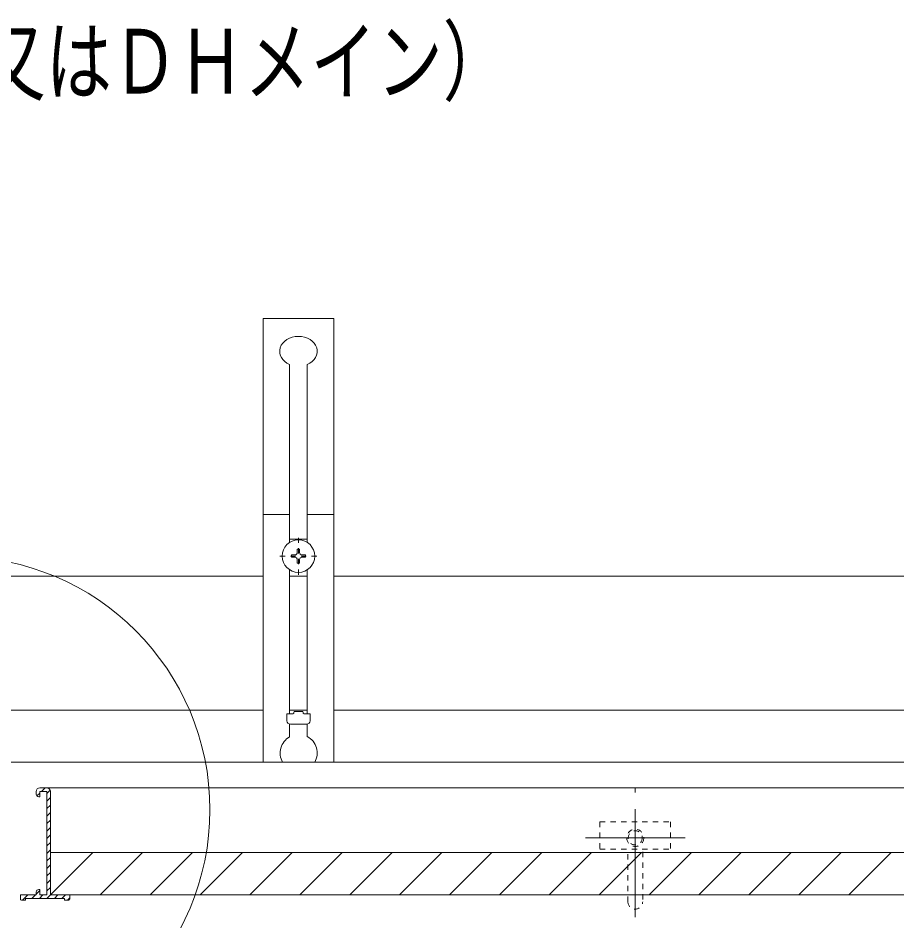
# Model space of a CAD drawing. Units: millimetres, scale not verified. Extents: x -205 to 205, y -142 to 142.
# Drawn here: x 0.54 to 25.45, y -99.88 to -74.29 of the extents above; entities that cross this region are included whole.
import ezdxf
from ezdxf.enums import TextEntityAlignment as Align

# ---------------------------------------------------------------- set-up
doc = ezdxf.new("R2010")
doc.units = ezdxf.units.MM
doc.header["$LTSCALE"] = 0.25
doc.linetypes.add('USER5', pattern=[1.2, 0.6, -0.6])
doc.layers.add('0-1_0-0 基本', color=7, linetype='Continuous', lineweight=18)
doc.layers.add('0-3_0-2 インサート', color=7, linetype='Continuous', lineweight=18)
doc.styles.add('ＭＳ ゴシック', font='')
doc.styles.get('ＭＳ ゴシック').set_extended_font_data('MS Gothic')

msp = doc.modelspace()

# ---------------------------------------------------------------- linework, layer by layer
at = {"layer": '0-1_0-0 基本'}
for p, q in [((9.4853, -82.8018), (7.4853, -82.8018)), ((7.4853, -95.375), (7.4853, -82.8018)), ((9.4853, -82.8018), (7.4853, -82.8018)), ((9.4853, -95.375), (9.4853, -82.8018)), ((8.2353, -84.1092), (8.2353, -89.1483)), ((8.7353, -84.1092), (8.7353, -89.1483)), ((8.2353, -88.3548), (7.4853, -88.3548)), ((9.4853, -88.3548), (8.7353, -88.3548)), ((8.2353, -89.0527), (8.7353, -89.0527)), ((8.29, -89.5038), (8.3863, -89.5038)), ((8.4523, -89.4378), (8.4523, -89.3416)), ((8.5183, -89.4378), (8.5183, -89.3416)), ((8.5843, -89.5038), (8.6805, -89.5038)), ((8.29, -89.5698), (8.3863, -89.5698)), ((8.4523, -89.732), (8.4523, -89.6358)), ((8.5183, -89.732), (8.5183, -89.6358)), ((8.5843, -89.5698), (8.6805, -89.5698)), ((8.2353, -89.9253), (8.2353, -94.006)), ((8.7353, -89.9253), (8.7353, -94.006)), ((7.4853, -90.105), (-20.2767, -90.105)), ((8.2353, -90.105), (8.7353, -90.105)), ((8.7353, -90.105), (8.2353, -90.105)), ((26.4879, -90.105), (9.4853, -90.105)), ((7.4853, -93.905), (-24.1957, -93.905)), ((8.1555, -94.2006), (8.1555, -94.006)), ((8.3372, -94.006), (8.1555, -94.006)), ((8.2353, -93.905), (8.7353, -93.905)), ((8.7353, -93.905), (8.2353, -93.905)), ((8.3572, -93.9588), (8.3572, -93.986)), ((8.5934, -93.9388), (8.3772, -93.9388)), ((8.6134, -93.9588), (8.6134, -93.986)), ((8.6334, -94.006), (8.815, -94.006)), ((8.815, -94.2006), (8.815, -94.006)), ((26.4879, -93.905), (9.4853, -93.905)), ((8.2353, -94.2986), (8.2353, -94.6587)), ((8.715, -94.3006), (8.2555, -94.3006)), ((8.7353, -94.3006), (8.7353, -94.6522)), ((0.3021, -95.375), (35.7893, -95.375)), ((1.0521, -96.285), (1.0521, -96.205)), ((1.3521, -96.105), (1.1521, -96.105)), ((1.1521, -96.355), (1.1521, -96.205)), ((1.3521, -96.205), (1.1521, -96.205)), ((1.2015, -96.205), (1.3015, -96.105)), ((1.3521, -96.105), (34.7093, -96.105)), ((1.3521, -96.2666), (1.4465, -96.1721)), ((1.3521, -99.135), (1.3521, -96.205)), ((1.4521, -96.185), (1.4521, -96.955)), ((1.4521, -99.135), (1.4521, -96.205)), ((18.0307, -96.2356), (18.0307, -96.1065)), ((1.0723, -96.3342), (1.1521, -96.2545)), ((1.1521, -96.355), (1.1221, -96.355)), ((1.3521, -96.4787), (1.4521, -96.3787)), ((1.3521, -96.6909), (1.4521, -96.5909)), ((18.0307, -96.7113), (18.0307, -99.7656)), ((1.3521, -96.903), (1.4521, -96.803)), ((1.3521, -97.1151), (1.4521, -97.0151)), ((1.3521, -97.3273), (1.4521, -97.2273)), ((1.3521, -97.5394), (1.4521, -97.4394)), ((1.3521, -97.7515), (1.4521, -97.6515)), ((16.619, -97.5206), (19.4423, -97.5206)), ((1.3521, -97.9636), (1.4521, -97.8636)), ((34.2883, -97.935), (1.4521, -97.935)), ((1.4521, -99.135), (2.6521, -97.935)), ((2.8663, -99.135), (4.0663, -97.935)), ((4.2805, -99.135), (5.4805, -97.935)), ((5.6947, -99.135), (6.8947, -97.935)), ((7.1089, -99.135), (8.3089, -97.935)), ((8.5231, -99.135), (9.7231, -97.935)), ((9.9374, -99.135), (11.1374, -97.935)), ((11.3516, -99.135), (12.5516, -97.935)), ((12.7658, -99.135), (13.9658, -97.935)), ((14.18, -99.135), (15.38, -97.935)), ((15.5942, -99.135), (16.7942, -97.935)), ((17.0084, -99.135), (18.2084, -97.935)), ((18.4226, -99.135), (19.6226, -97.935)), ((19.8369, -99.135), (21.0369, -97.935)), ((21.2511, -99.135), (22.4511, -97.935)), ((22.6653, -99.135), (23.8653, -97.935)), ((24.0795, -99.135), (25.2795, -97.935)), ((1.3521, -98.1758), (1.4521, -98.0758)), ((1.3521, -98.3879), (1.4521, -98.2879)), ((1.3521, -98.6), (1.4521, -98.5)), ((1.3521, -98.8122), (1.4521, -98.7122)), ((1.0521, -99.1122), (1.1521, -99.0122)), ((1.1521, -98.985), (1.1221, -98.985)), ((1.3521, -99.0243), (1.4521, -98.9243)), ((0.6021, -99.255), (0.6021, -99.135)), ((1.0521, -99.135), (0.6021, -99.135)), ((0.6021, -99.1379), (0.605, -99.135)), ((0.6671, -99.285), (0.8171, -99.135)), ((0.7521, -99.285), (0.7521, -99.235)), ((1.8521, -99.235), (0.7521, -99.235)), ((0.9293, -99.235), (1.0293, -99.135)), ((1.0521, -99.135), (1.0521, -99.055)), ((1.1414, -99.235), (1.2414, -99.135)), ((1.3535, -99.235), (1.4535, -99.135)), ((1.5657, -99.235), (1.6657, -99.135)), ((1.7778, -99.235), (1.8778, -99.135)), ((1.8521, -99.285), (1.8521, -99.235)), ((1.9399, -99.285), (2.0021, -99.2228)), ((34.0593, -99.135), (2.0021, -99.135)), ((0.7521, -99.285), (0.6321, -99.285)), ((1.9721, -99.285), (1.8521, -99.285))]:
    msp.add_line(p, q, dxfattribs=at)
at = {"layer": '0-1_0-0 基本', "linetype": 'USER5'}
for p, q in [((8.4853, -90.0648), (8.4853, -89.0088)), ((7.9573, -89.5368), (9.0133, -89.5368)), ((17.0307, -97.0706), (17.0307, -97.9206)), ((17.0307, -97.0706), (19.0307, -97.0706)), ((19.0307, -97.0706), (19.0307, -97.9206)), ((17.0307, -97.8406), (19.0307, -97.8406)), ((17.8207, -99.3306), (17.8207, -97.9206)), ((18.2407, -97.9206), (18.2407, -99.3306))]:
    msp.add_line(p, q, dxfattribs=at)
at = {"layer": '0-1_0-0 基本'}
for points in [[(1.3521, -99.135), (1.1521, -99.135), (1.1521, -98.985)], [(2.0021, -99.255), (2.0021, -99.135), (1.4521, -99.135)]]:
    msp.add_lwpolyline(points, dxfattribs=at)
msp.add_circle((8.4853, -89.5368), 0.462, dxfattribs=at)
at = {"layer": '0-1_0-0 基本', "linetype": 'USER5'}
for radius in [0.2425, 0.2]:
    msp.add_circle((18.0307, -97.5206), radius, dxfattribs=at)
at = {"layer": '0-1_0-0 基本'}
for centre, radius, start, end in [((8.4853, -89.5368), 0.198, 170.40593, 189.59407), ((8.3863, -89.4378), 0.066, 270, 0), ((8.4853, -89.5368), 0.198, 80.40593, 99.59407), ((8.5843, -89.4378), 0.066, 180, 270), ((8.4853, -89.5368), 0.198, 350.40593, 9.59407), ((8.3863, -89.6358), 0.066, 0, 90), ((8.4853, -89.5368), 0.198, 260.40593, 279.59407), ((8.5843, -89.6358), 0.066, 90, 180), ((8.3372, -93.986), 0.02, 270, 0), ((8.3772, -93.9588), 0.02, 90, 180), ((8.5934, -93.9588), 0.02, 0, 90), ((8.6334, -93.986), 0.02, 180, 270), ((8.2555, -94.2006), 0.1, 180, 270), ((8.715, -94.2006), 0.1, 270, 0), ((8.4913, -95.1164), 0.5244, 119.21861, 209.54804), ((8.4913, -95.1164), 0.5244, 330.45196, 62.26989), ((1.1521, -96.205), 0.1, 90, 180), ((1.3521, -96.205), 0.1, 0, 90), ((1.1221, -96.285), 0.07, 180, 270), ((1.1221, -99.055), 0.07, 90, 180), ((0.6321, -99.255), 0.03, 180, 270), ((1.9721, -99.255), 0.03, 270, 0)]:
    msp.add_arc(centre, radius, start, end, dxfattribs=at)
at = {"layer": '0-1_0-0 基本', "linetype": 'USER5'}
msp.add_arc((18.0307, -99.3306), 0.21, 180, 0, dxfattribs=at)
at = {"layer": '0-1_0-0 基本'}
msp.add_ellipse((8.4853, -83.7338), major_axis=(0.5317, 0), ratio=0.8, start_param=5.201942, end_param=10.5060212, dxfattribs=at)
msp.add_ellipse((8.4853, -83.7338), major_axis=(0.5317, 0), ratio=0.8, start_param=5.201942, end_param=10.5060212, dxfattribs=at)
at = {"layer": '0-3_0-2 インサート'}
msp.add_circle((-1.1961, -96.7242), 7.1714, dxfattribs=at)

# ---------------------------------------------------------------- texts
at = {"layer": '0-3_0-2 インサート', "style": 'ＭＳ ゴシック', "width": 0.75}
msp.add_text('（ＤＨクロス又はＤＨメイン）', height=1.833, dxfattribs=at).set_placement((-11.8037, -76.9785), align=Align.BOTTOM_LEFT)

doc.saveas('drawing.dxf')
